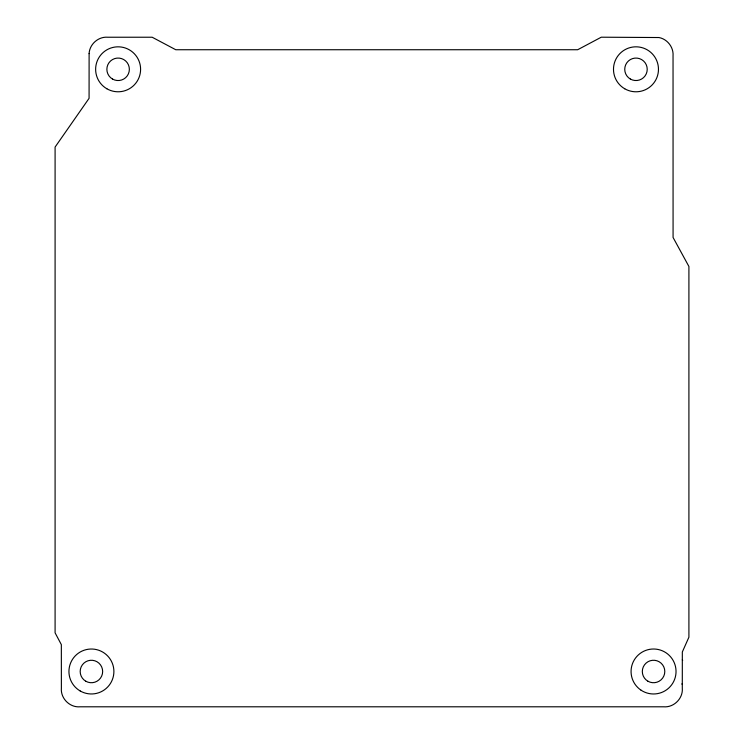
<?xml version="1.0" encoding="UTF-8"?>
<svg xmlns="http://www.w3.org/2000/svg" width="744" height="744" viewBox="0 0 744 744"><rect width="100%" height="100%" fill="white"/><g stroke="black" fill="none" stroke-linecap="round" stroke-linejoin="round"><path stroke-width="1.12" d="M681.904 684.136L682.294 683.513M682.322 659.816L682.685 660.402M89.113 53.614L89.075 98.329L55.093 147.07L55.093 632.837L61.343 644.63L61.38 688.126C60.441 698.384 69.806 707.739 80.064 706.8L663.611 706.8C673.869 707.739 683.234 698.384 682.294 688.126L682.332 651.967L688.907 637.199L688.907 266.473L673.078 237.476L673.041 55.912C673.757 47.328 667.368 39.06 658.942 37.535L601.264 37.2L577.679 49.736L175.761 49.736L152.167 37.228L107.787 37.237C98.375 36.391 89.522 44.24 89.113 53.614M85.793 681.225A11.244 11.244 0 0 0 102.653 671.497A11.244 11.244 0 0 0 85.793 661.76A11.244 11.244 0 0 0 85.793 681.225M80.175 690.962A22.487 22.487 0 0 0 113.897 671.497A22.487 22.487 0 0 0 80.175 652.023A22.487 22.487 0 0 0 80.175 690.962M624.737 88.778A22.487 22.487 0 0 0 658.468 69.304A22.487 22.487 0 0 0 624.737 49.829A22.487 22.487 0 0 0 624.737 88.778M630.363 79.041A11.244 11.244 0 0 0 647.224 69.304A11.244 11.244 0 0 0 630.363 59.566A11.244 11.244 0 0 0 630.363 79.041M641.058 690.19A22.487 22.487 0 0 0 675.989 672.967A22.487 22.487 0 0 0 643.606 651.326A22.487 22.487 0 0 0 641.058 690.19M647.931 681.225A11.244 11.244 0 0 0 664.792 671.497A11.244 11.244 0 0 0 647.931 661.76A11.244 11.244 0 0 0 647.931 681.225M106.876 88.778A22.487 22.487 0 0 0 140.597 69.304A22.487 22.487 0 0 0 106.876 49.829A22.487 22.487 0 0 0 106.876 88.778M112.493 79.041A11.244 11.244 0 0 0 129.363 69.304A11.244 11.244 0 0 0 112.493 59.566A11.244 11.244 0 0 0 112.493 79.041"/></g></svg>
